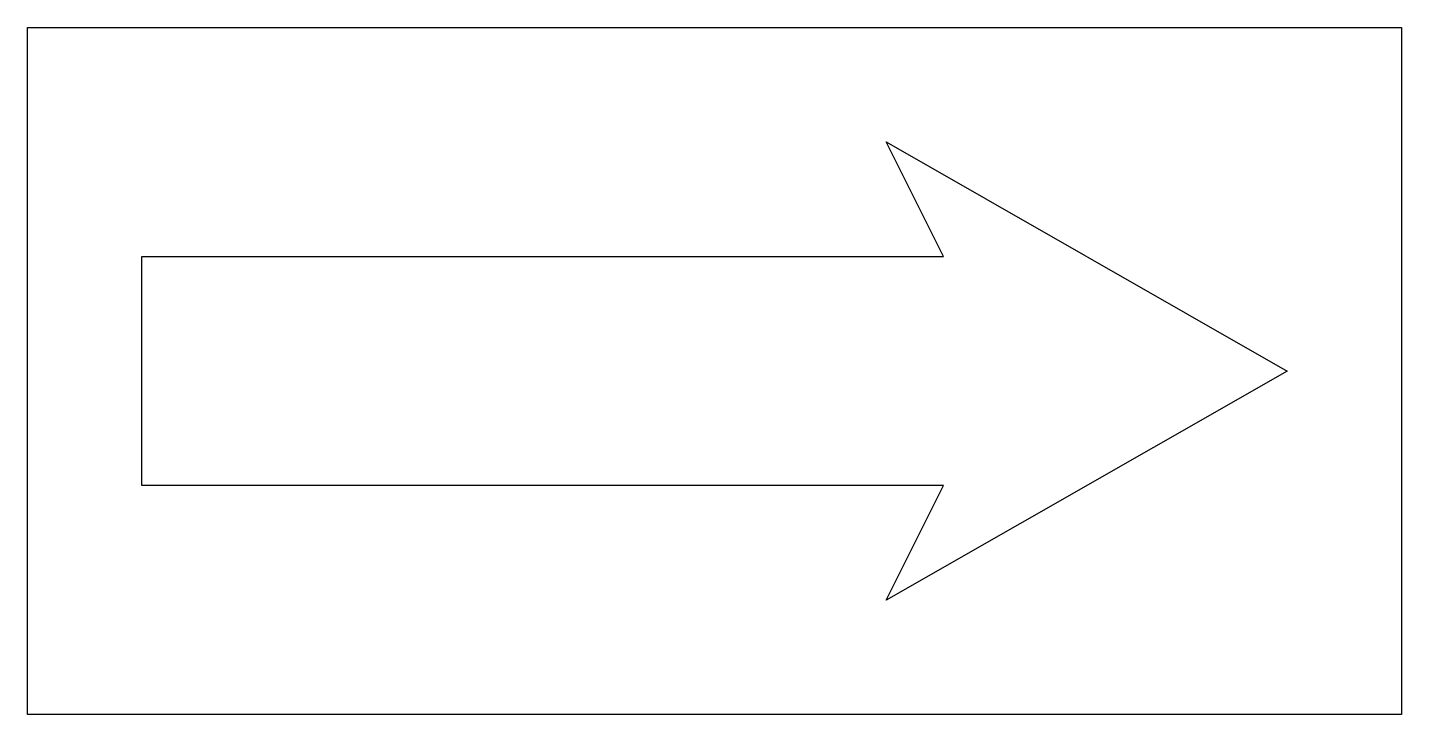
# Model space of a CAD drawing. Extents: x 4 to 16, y 97 to 103.
import ezdxf

# ---------------------------------------------------------------- set-up
doc = ezdxf.new("R2010")
doc.units = 0
doc.layers.add('VEILIG', color=7, linetype='CONTINUOUS')

msp = doc.modelspace()

# ---------------------------------------------------------------- linework, layer by layer
at = {"layer": 'VEILIG', "color": 0}
for p, q in [((4, 97), (4, 103)), ((4, 103), (16, 103)), ((16, 103), (16, 97)), ((12, 101), (11.5, 102)), ((11.5, 102), (15, 100)), ((5, 99), (5, 101)), ((5, 101), (12, 101)), ((15, 100), (11.5, 98)), ((12, 99), (5, 99)), ((11.5, 98), (12, 99)), ((16, 97), (4, 97))]:
    msp.add_line(p, q, dxfattribs=at)

doc.saveas('drawing.dxf')
